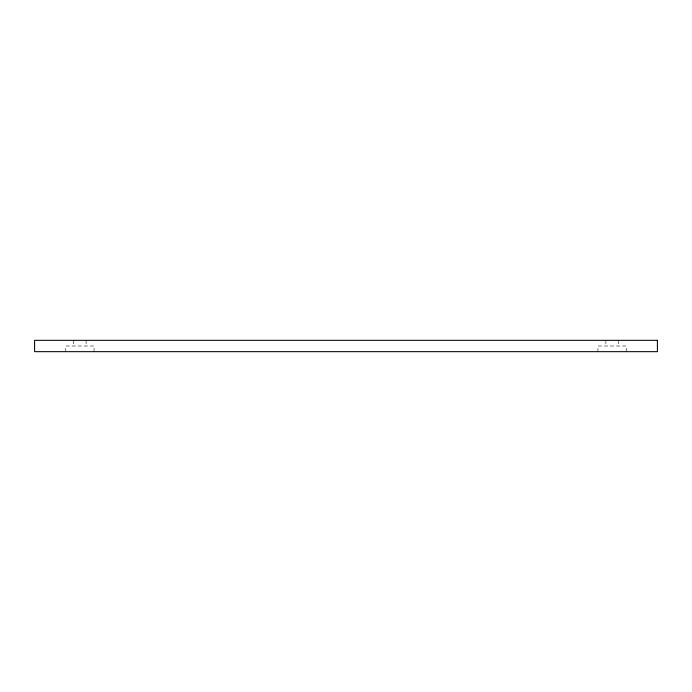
<?xml version="1.0" encoding="UTF-8"?>
<svg xmlns="http://www.w3.org/2000/svg" width="692" height="692" viewBox="0 0 692 692"><rect width="100%" height="100%" fill="white"/><g stroke="black" fill="none" stroke-linecap="round" stroke-linejoin="round"><path stroke-width="0.52" stroke-dasharray="3.46 2.59" d="M626.26 351.666L626.26 346L597.949 346L597.949 351.666M618.337 340.334L618.337 346M605.881 340.334L605.881 346M94.051 351.666L94.051 346L65.74 346L65.74 351.666M86.119 340.334L86.119 346M73.663 340.334L73.663 346"/><path stroke-width="1.04" d="M657.4 340.334L34.6 340.334L34.6 351.666L657.4 351.666L657.4 340.334"/></g></svg>
